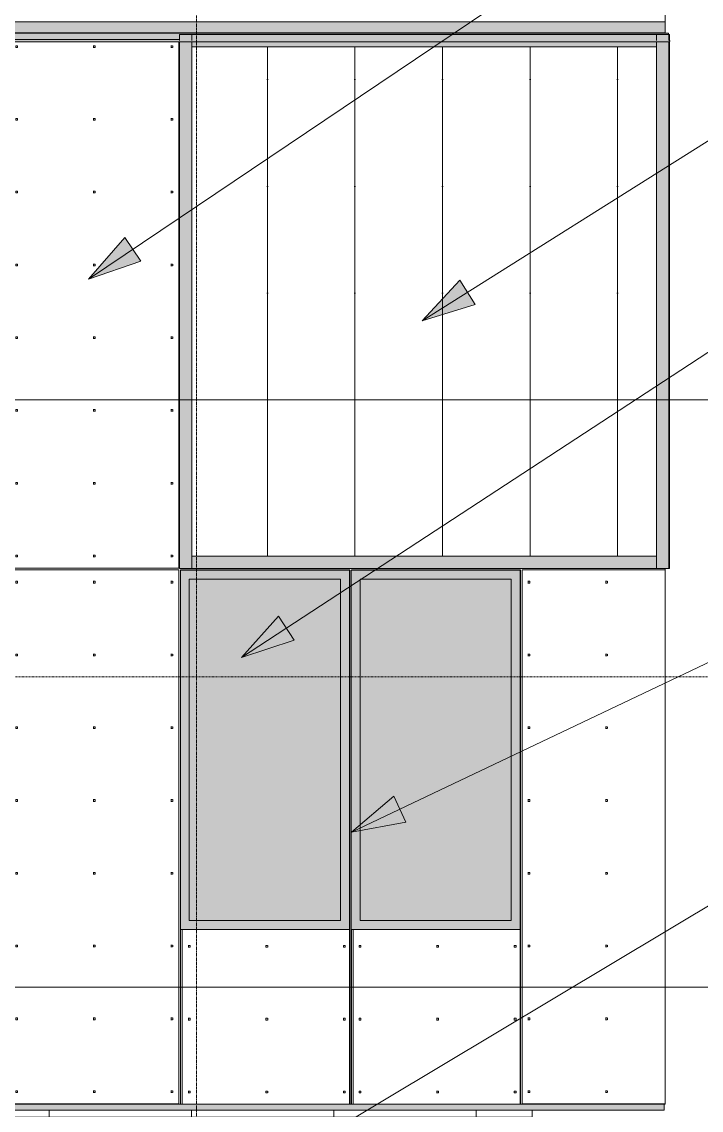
# Model space of a CAD drawing. Header units: inches. Extents: x -4179 to 1631, y -360 to 585.
# Drawn here: x -2212.6 to -2059.8, y 108.4 to 353 of the extents above; entities that cross this region are included whole.
import ezdxf

# ---------------------------------------------------------------- set-up
doc = ezdxf.new("R2010")
doc.units = ezdxf.units.IN
doc.header["$MEASUREMENT"] = 0
doc.linetypes.add('Aligning Line 1_8_', pattern=[0.25, 0.125, -0.125])
doc.linetypes.add('Grid Line 1_2_', pattern=[0.875, 0.5, -0.125, 0.125, -0.125])
for name, color, linetype, lineweight in [('0-1', 7, 'Continuous', 5), ('A-CLNG', 13, 'Continuous', 13), ('A-CLNG-1', 13, 'Continuous', 5), ('A-FLOR-LEVL-1', 51, 'Grid Line 1_2_', 9), ('A-GLAZ', 151, 'Continuous', 13), ('A-GLAZ-1', 251, 'Continuous', 9), ('A-GLAZ-CWMG', 51, 'Continuous', 9), ('A-WALL', 113, 'Continuous', 13), ('A-WALL-PATT-1', 251, 'Continuous', 9), ('G-ANNO-SYMB', 111, 'Aligning Line 1_8_', 9), ('G-ANNO-TEXT', 231, 'Continuous', 9), ('S-GRID-1', 1, 'Grid Line 1_2_', 9)]:
    doc.layers.add(name, color=color, linetype=linetype, lineweight=lineweight)

# ---------------------------------------------------------------- blocks, each defined once
blk = doc.blocks.new('CTR - 2nd Phase_rvt-1-BUILDING ELEVATION - WEST')
at = {"layer": 'A-FLOR-LEVL-1'}
for p, q in [((-4168.71, 268), (-1814.21, 268)), ((-4168.71, 136), (-1814.21, 136))]:
    blk.add_line(p, q, dxfattribs=at)
blk = doc.blocks.new('CTR - 1st Phase - Common Walls_rvt-1-BUILDING ELEVATION - WEST')
at = {"layer": 'A-FLOR-LEVL-1'}
for p, q in [((-4168.71, 268), (-1814.21, 268)), ((-4168.71, 136), (-1814.21, 136))]:
    blk.add_line(p, q, dxfattribs=at)
blk = doc.blocks.new('CTR - 1st Phase -Stairs _ Elevators_rvt-1-BUILDING ELEVATION - WEST')
at = {"layer": 'A-FLOR-LEVL-1'}
for p, q in [((-4168.71, 268), (-1814.21, 268)), ((-4168.71, 136), (-1814.21, 136))]:
    blk.add_line(p, q, dxfattribs=at)
blk = doc.blocks.new('Basic Wall _ EXT - FIBER CEMENT - LARGE - ___-2162460-BUILDING ELEVATION - WEST')
at = {"layer": 'A-WALL'}
for p, q in [((-2067.89, 350.53), (-2067.89, 353)), ((-2067.14, 350.46), (-2067.89, 350.53)), ((-2067.14, 350.12), (-2067.14, 350.46)), ((-2066.86, 348.68), (-2067.11, 348.98)), ((-2066.9, 348.53), (-2066.87, 348.55))]:
    blk.add_line(p, q, dxfattribs=at)
at = {"layer": 'A-WALL', "flags": 128}
for points in [[(-2066.97, 348.51), (-2066.94, 348.51), (-2066.92, 348.52), (-2066.9, 348.53)], [(-2066.87, 348.55), (-2066.86, 348.57), (-2066.84, 348.59), (-2066.84, 348.61), (-2066.84, 348.64), (-2066.85, 348.66), (-2066.86, 348.68)]]:
    blk.add_lwpolyline(points, dxfattribs=at)
blk = doc.blocks.new('Basic Wall _ EXT - FIBER CEMENT - LARGE - ___-2162463-BUILDING ELEVATION - WEST')
at = {"layer": 'A-WALL'}
for points in [[(-2067.92, 350.53), (-2067.89, 350.53), (-2067.92, 353), (-2369.31, 353), (-2369.31, 350.53), (-2071.29, 350.53)], [(-2177.06, 350.46), (-2067.17, 350.47), (-2067.92, 350.53), (-2369.31, 350.5), (-2369.28, 350.46), (-2177.12, 350.46)], [(-2369.31, 349.02), (-2177.12, 349.02), (-2177.12, 350.12), (-2067.14, 350.12), (-2067.17, 350.46), (-2369.31, 350.46), (-2369.31, 349.34)], [(-2067.07, 348.68), (-2066.86, 348.68), (-2067.11, 348.98), (-2067.14, 348.76), (-2177.12, 348.76), (-2177.12, 349.02), (-2369.31, 349.02), (-2369.31, 348.68), (-2067.11, 348.68)], [(-2369.3, 348.55), (-2066.84, 348.59), (-2066.86, 348.68), (-2369.31, 348.64), (-2369.31, 348.55)]]:
    blk.add_hatch(color=256, dxfattribs=at).paths.add_polyline_path(points, flags=0)
for p, q in [((-2067.89, 353), (-2369.31, 353)), ((-2067.89, 353), (-2067.89, 350.53)), ((-2067.89, 350.53), (-2369.31, 350.53)), ((-2067.14, 350.46), (-2369.31, 350.46)), ((-2067.89, 350.53), (-2067.14, 350.46)), ((-2067.14, 350.46), (-2067.14, 350.12)), ((-2177.12, 349.02), (-2369.31, 349.02)), ((-2369.31, 348.51), (-2066.96, 348.51)), ((-2067.11, 348.98), (-2066.86, 348.68)), ((-2066.87, 348.55), (-2066.9, 348.53))]:
    blk.add_line(p, q, dxfattribs=at)
at = {"layer": 'A-WALL', "flags": 128}
for points in [[(-2066.9, 348.53), (-2066.92, 348.52), (-2066.94, 348.51), (-2066.97, 348.51)], [(-2066.86, 348.68), (-2066.85, 348.66), (-2066.84, 348.64), (-2066.84, 348.61), (-2066.84, 348.59), (-2066.86, 348.57), (-2066.87, 348.55)]]:
    blk.add_lwpolyline(points, dxfattribs=at)
blk = doc.blocks.new('Rectangular Mullion - Profile_Polycarbonate_Upper and left-1940140-BUILDING ELEVATION - WEST')
at = {"layer": 'A-GLAZ-CWMG'}
h = blk.add_hatch(color=256, dxfattribs=at)
h.paths.add_polyline_path([(-2075.51, 347.37), (-2069.86, 347.37), (-2069.86, 348.51), (-2174.37, 348.51), (-2174.37, 347.37), (-2079.73, 347.37)], flags=0)
h.paths.add_polyline_path([(-2075.51, 348.76), (-2069.86, 348.76), (-2069.86, 350.12), (-2174.37, 350.12), (-2174.37, 348.76), (-2079.73, 348.76)], flags=0)
for p, q in [((-2174.37, 348.76), (-2174.37, 350.12)), ((-2069.86, 350.12), (-2174.37, 350.12)), ((-2069.86, 350.12), (-2069.86, 348.76)), ((-2174.37, 347.37), (-2174.37, 348.53)), ((-2174.37, 347.37), (-2069.86, 347.37)), ((-2069.86, 348.52), (-2069.86, 347.37))]:
    blk.add_line(p, q, dxfattribs=at)
blk = doc.blocks.new('Rectangular Mullion - Profile_Polycarbonate_Lower-1940141-BUILDING ELEVATION - WEST')
at = {"layer": 'A-GLAZ-CWMG'}
blk.add_hatch(color=256, dxfattribs=at).paths.add_polyline_path([(-2076.8, 230.12), (-2069.86, 230.12), (-2069.86, 232.87), (-2174.37, 232.87), (-2174.37, 230.12), (-2079.73, 230.12)], flags=0)
for p, q in [((-2174.37, 230.12), (-2174.37, 232.87)), ((-2069.86, 232.87), (-2174.37, 232.87)), ((-2069.86, 232.87), (-2069.86, 230.12)), ((-2174.37, 230.12), (-2069.86, 230.12))]:
    blk.add_line(p, q, dxfattribs=at)
blk = doc.blocks.new('Rectangular Mullion - Profile_Polycarbonate_Upper and left-1739822-BUILDING ELEVATION - WEST')
at = {"layer": 'A-GLAZ-CWMG'}
h = blk.add_hatch(color=256, dxfattribs=at)
h.paths.add_polyline_path([(-2067.17, 230.12), (-2067.11, 230.12), (-2067.14, 348.51), (-2069.86, 348.51), (-2069.86, 230.12), (-2067.92, 230.12)], flags=0)
h.paths.add_polyline_path([(-2067.11, 348.76), (-2067.14, 350.12), (-2069.86, 350.12), (-2069.86, 348.76), (-2067.14, 348.76)], flags=0)
for p, q in [((-2069.86, 350.12), (-2067.11, 350.12)), ((-2069.86, 350.12), (-2069.86, 348.76)), ((-2067.11, 348.76), (-2067.11, 350.12)), ((-2069.86, 348.52), (-2069.86, 230.12)), ((-2067.11, 230.12), (-2067.11, 348.52)), ((-2067.11, 230.12), (-2069.86, 230.12))]:
    blk.add_line(p, q, dxfattribs=at)
blk = doc.blocks.new('Rectangular Mullion - Profile_Polycarbonate_right-1739823-BUILDING ELEVATION - WEST')
at = {"layer": 'A-GLAZ-CWMG'}
h = blk.add_hatch(color=256, dxfattribs=at)
h.paths.add_polyline_path([(-2177.12, 230.12), (-2174.37, 230.12), (-2174.37, 348.51), (-2177.12, 348.51), (-2177.12, 251.91)], flags=0)
h.paths.add_polyline_path([(-2177.12, 348.76), (-2174.37, 348.76), (-2174.37, 350.12), (-2177.12, 350.12), (-2177.12, 349.02)], flags=0)
for p, q in [((-2177.12, 350.12), (-2174.37, 350.12)), ((-2177.12, 350.12), (-2177.12, 348.76)), ((-2174.37, 348.76), (-2174.37, 350.12)), ((-2177.12, 348.53), (-2177.12, 230.12)), ((-2174.37, 230.12), (-2174.37, 348.53)), ((-2174.37, 230.12), (-2177.12, 230.12))]:
    blk.add_line(p, q, dxfattribs=at)
blk = doc.blocks.new('_THE_ WINDOW _ DOOR - Window - 2nd Floor-2113400-BUILDING ELEVATION - WEST')
at = {"layer": 'A-GLAZ'}
h = blk.add_hatch(color=256, dxfattribs=at)
h.paths.add_polyline_path([(-2443.36, 149), (-2407.34, 149), (-2407.34, 229.75), (-2445.36, 229.75), (-2445.36, 149)], flags=0)
h.paths.add_polyline_path([(-2443.36, 151), (-2443.36, 227.75), (-2409.34, 227.75), (-2409.34, 151)], flags=0)
blk.add_hatch(color=256, dxfattribs=at).paths.add_polyline_path([(-2443.36, 151), (-2409.34, 151), (-2409.34, 227.75), (-2443.36, 227.75), (-2443.36, 160.21)], flags=0)
at = {"layer": 'A-GLAZ-1'}
h = blk.add_hatch(dxfattribs=at)
h.set_pattern_fill('FP_25', color=256, style=0, pattern_type=2)
h.set_pattern_definition([(180, (-2447.1, 167.18), (38.4, 120.38), [0.392, -38.007]), (180, (-2447.1, 167.57), (38.4, 120.38), [0.392, -38.007]), (180, (-2447.1, 183.54), (38.4, 120.38), [0.392, -38.007]), (180, (-2447.1, 183.93), (38.4, 120.38), [0.392, -38.007]), (180, (-2447.1, 199.89), (38.4, 120.38), [0.392, -38.007]), (180, (-2447.1, 200.29), (38.4, 120.38), [0.392, -38.007]), (180, (-2447.1, 216.25), (38.4, 120.38), [0.392, -38.007]), (180, (-2447.1, 216.64), (38.4, 120.38), [0.392, -38.007]), (180, (-2447.1, 232.61), (38.4, 120.38), [0.392, -38.007]), (180, (-2447.1, 233), (38.4, 120.38), [0.392, -38.007]), (180, (-2447.1, 248.96), (38.4, 120.38), [0.392, -38.007]), (180, (-2447.1, 249.36), (38.4, 120.375), [0.392, -38.007]), (180, (-2447.1, 265.32), (38.4, 120.375), [0.392, -38.007]), (180, (-2447.1, 265.71), (38.4, 120.375), [0.392, -38.007]), (180, (-2447.1, 281.68), (38.4, 120.375), [0.392, -38.007]), (180, (-2447.1, 282.07), (38.4, 120.375), [0.392, -38.007]), (180, (-2464.55, 167.18), (38.4, 120.38), [0.392, -38.007]), (180, (-2464.55, 167.57), (38.4, 120.38), [0.392, -38.007]), (180, (-2464.55, 183.54), (38.4, 120.38), [0.392, -38.007]), (180, (-2464.55, 183.93), (38.4, 120.38), [0.392, -38.007]), (180, (-2464.55, 199.89), (38.4, 120.38), [0.392, -38.007]), (180, (-2464.55, 200.29), (38.4, 120.38), [0.392, -38.007]), (180, (-2464.55, 216.25), (38.4, 120.38), [0.392, -38.007]), (180, (-2464.55, 216.64), (38.4, 120.38), [0.392, -38.007]), (180, (-2464.55, 232.61), (38.4, 120.38), [0.392, -38.007]), (180, (-2464.55, 233), (38.4, 120.38), [0.392, -38.007]), (180, (-2464.55, 248.96), (38.4, 120.375), [0.392, -38.007]), (180, (-2464.55, 249.36), (38.4, 120.375), [0.392, -38.007]), (180, (-2464.55, 265.32), (38.4, 120.375), [0.392, -38.007]), (180, (-2464.55, 265.71), (38.4, 120.375), [0.392, -38.007]), (180, (-2464.55, 281.68), (38.4, 120.375), [0.392, -38.007]), (180, (-2464.55, 282.07), (38.4, 120.375), [0.392, -38.007]), (180, (-2482, 167.18), (38.4, 120.38), [0.392, -38.007]), (180, (-2482, 167.57), (38.4, 120.38), [0.392, -38.007]), (180, (-2482, 183.54), (38.4, 120.38), [0.392, -38.007]), (180, (-2482, 183.93), (38.4, 120.38), [0.392, -38.007]), (180, (-2482, 199.89), (38.4, 120.38), [0.392, -38.007]), (180, (-2482, 200.29), (38.4, 120.38), [0.392, -38.007]), (180, (-2482, 216.25), (38.4, 120.38), [0.392, -38.007]), (180, (-2482, 216.64), (38.4, 120.38), [0.392, -38.007]), (180, (-2482, 232.61), (38.4, 120.38), [0.392, -38.007]), (180, (-2482, 233), (38.4, 120.38), [0.392, -38.007]), (180, (-2482, 248.96), (38.4, 120.375), [0.392, -38.007]), (180, (-2482, 249.36), (38.4, 120.375), [0.392, -38.007]), (180, (-2482, 265.32), (38.4, 120.375), [0.392, -38.007]), (180, (-2482, 265.71), (38.4, 120.375), [0.392, -38.007]), (180, (-2482, 281.68), (38.4, 120.375), [0.392, -38.007]), (180, (-2482, 282.07), (38.4, 120.375), [0.392, -38.007]), (90, (-2445.36, 164.625), (38.4, -2e-15), [120, -0.375]), (90, (-2445.736, 164.625), (38.4, -2e-15), [120, -0.375]), (90, (-2447.102, 167.18), (38.4, -2e-15), [0.392, -119.982]), (90, (-2447.102, 183.536), (38.4, -2e-15), [0.392, -119.982]), (90, (-2447.102, 199.893), (38.4, -2e-15), [0.392, -119.982]), (90, (-2447.102, 216.25), (38.4, -2e-15), [0.392, -119.982]), (90, (-2447.102, 232.607), (38.4, -2e-15), [0.392, -119.982]), (90, (-2447.102, 248.964), (38.4, -2e-15), [0.392, -119.982]), (90, (-2447.102, 265.322), (38.4, -2e-15), [0.392, -119.982]), (90, (-2447.102, 281.68), (38.4, -2e-15), [0.392, -119.982]), (90, (-2447.495, 167.18), (38.4, -2e-15), [0.392, -119.982]), (90, (-2447.495, 183.536), (38.4, -2e-15), [0.392, -119.982]), (90, (-2447.495, 199.893), (38.4, -2e-15), [0.392, -119.982]), (90, (-2447.495, 216.25), (38.4, -2e-15), [0.392, -119.982]), (90, (-2447.495, 232.607), (38.4, -2e-15), [0.392, -119.982]), (90, (-2447.495, 248.964), (38.4, -2e-15), [0.392, -119.982]), (90, (-2447.495, 265.322), (38.4, -2e-15), [0.392, -119.982]), (90, (-2447.495, 281.68), (38.4, -2e-15), [0.392, -119.982]), (90, (-2464.552, 167.18), (38.4, -2e-15), [0.392, -119.982]), (90, (-2464.552, 183.536), (38.4, -2e-15), [0.392, -119.982]), (90, (-2464.552, 199.893), (38.4, -2e-15), [0.392, -119.982]), (90, (-2464.552, 216.25), (38.4, -2e-15), [0.392, -119.982]), (90, (-2464.552, 232.607), (38.4, -2e-15), [0.392, -119.982]), (90, (-2464.552, 248.964), (38.4, -2e-15), [0.392, -119.982]), (90, (-2464.552, 265.322), (38.4, -2e-15), [0.392, -119.982]), (90, (-2464.552, 281.68), (38.4, -2e-15), [0.392, -119.982]), (90, (-2464.945, 167.18), (38.4, -2e-15), [0.392, -119.982]), (90, (-2464.945, 183.536), (38.4, -2e-15), [0.392, -119.982]), (90, (-2464.945, 199.893), (38.4, -2e-15), [0.392, -119.982]), (90, (-2464.945, 216.25), (38.4, -2e-15), [0.392, -119.982]), (90, (-2464.945, 232.607), (38.4, -2e-15), [0.392, -119.982]), (90, (-2464.945, 248.964), (38.4, -2e-15), [0.392, -119.982]), (90, (-2464.945, 265.322), (38.4, -2e-15), [0.392, -119.982]), (90, (-2464.945, 281.68), (38.4, -2e-15), [0.392, -119.982]), (90, (-2482.002, 167.18), (38.4, -2e-15), [0.392, -119.982]), (90, (-2482.002, 183.536), (38.4, -2e-15), [0.392, -119.982]), (90, (-2482.002, 199.893), (38.4, -2e-15), [0.392, -119.982]), (90, (-2482.002, 216.25), (38.4, -2e-15), [0.392, -119.982]), (90, (-2482.002, 232.607), (38.4, -2e-15), [0.392, -119.982]), (90, (-2482.002, 248.964), (38.4, -2e-15), [0.392, -119.982]), (90, (-2482.002, 265.322), (38.4, -2e-15), [0.392, -119.982]), (90, (-2482.002, 281.68), (38.4, -2e-15), [0.392, -119.982]), (90, (-2482.395, 167.18), (38.4, -2e-15), [0.392, -119.982]), (90, (-2482.395, 183.536), (38.4, -2e-15), [0.392, -119.982]), (90, (-2482.395, 199.893), (38.4, -2e-15), [0.392, -119.982]), (90, (-2482.395, 216.25), (38.4, -2e-15), [0.392, -119.982]), (90, (-2482.395, 232.607), (38.4, -2e-15), [0.392, -119.982]), (90, (-2482.395, 248.964), (38.4, -2e-15), [0.392, -119.982]), (90, (-2482.395, 265.322), (38.4, -2e-15), [0.392, -119.982]), (90, (-2482.395, 281.68), (38.4, -2e-15), [0.392, -119.982]), (0, (-2483.76, 164.25), (38.4, 120.38), [38.025, -0.375]), (0, (-2483.76, 164.62), (38.4, 120.38), [38.025, -0.375])])
h.paths.add_polyline_path([(-2445.36, 109.75), (-2407.34, 109.75), (-2407.34, 149), (-2445.36, 149), (-2445.36, 112)], flags=0)
at = {"layer": 'A-GLAZ'}
for p, q in [((-2445.36, 229.75), (-2445.36, 149)), ((-2407.34, 229.75), (-2445.36, 229.75)), ((-2443.36, 227.75), (-2409.34, 227.75)), ((-2443.36, 151), (-2443.36, 227.75)), ((-2409.34, 227.75), (-2409.34, 151)), ((-2407.34, 149), (-2407.34, 229.75)), ((-2409.34, 151), (-2443.36, 151)), ((-2445.36, 149), (-2407.34, 149)), ((-2445.36, 149), (-2445.36, 109.75)), ((-2407.34, 109.75), (-2407.34, 149)), ((-2445.36, 109.75), (-2407.34, 109.75))]:
    blk.add_line(p, q, dxfattribs=at)
blk = doc.blocks.new('Rectangular Mullion - Profile_Polycarbonate_Upper and left-1741240-BUILDING ELEVATION - WEST')
at = {"layer": 'A-GLAZ-CWMG'}
h = blk.add_hatch(color=256, dxfattribs=at)
h.paths.add_polyline_path([(-2067.07, 230.12), (-2066.92, 230.12), (-2066.97, 348.51), (-2067.11, 348.51), (-2067.11, 230.12)], flags=0)
h.paths.add_polyline_path([(-2066.92, 348.76), (-2066.92, 350.12), (-2067.11, 350.12), (-2067.07, 348.93), (-2067, 348.85)], flags=0)
for p, q in [((-2067.07, 350.12), (-2066.92, 350.12)), ((-2066.92, 348.76), (-2066.92, 350.12)), ((-2066.92, 230.12), (-2066.92, 348.52)), ((-2066.92, 230.12), (-2067.07, 230.12))]:
    blk.add_line(p, q, dxfattribs=at)

msp = doc.modelspace()

# ---------------------------------------------------------------- hatches: boundary and pattern name
at = {"layer": 'A-CLNG-1'}
msp.add_hatch(color=256, dxfattribs=at).paths.add_polyline_path([(-2079.7327, 108.375), (-2068.1737, 108.375), (-2068.1737, 109.75), (-2369.4362, 109.75), (-2369.4362, 109.875), (-2379.1862, 109.875), (-2379.1862, 109.75), (-2521.9737, 109.75), (-2521.9737, 108.375), (-2097.8237, 108.375)], flags=0)
at = {"layer": 'A-WALL-PATT-1'}
h = msp.add_hatch(dxfattribs=at)
h.set_pattern_fill('FP_13', color=256, style=0, pattern_type=2)
h.set_pattern_definition([(0, (-3865.17, 112.3), (-38.4, 120.375), [0.392, -38.007]), (0, (-3865.17, 112.7), (-38.4, 120.375), [0.392, -38.007]), (0, (-3865.17, 128.66), (-38.4, 120.375), [0.392, -38.007]), (0, (-3865.17, 129.05), (-38.4, 120.375), [0.392, -38.007]), (0, (-3865.17, 145.02), (-38.4, 120.375), [0.392, -38.007]), (0, (-3865.17, 145.41), (-38.4, 120.375), [0.392, -38.007]), (0, (-3865.17, 161.38), (-38.4, 120.375), [0.392, -38.007]), (0, (-3865.17, 161.77), (-38.4, 120.375), [0.392, -38.007]), (0, (-3865.17, 177.73), (-38.4, 120.375), [0.392, -38.007]), (0, (-3865.17, 178.12), (-38.4, 120.375), [0.392, -38.007]), (0, (-3865.17, 194.09), (-38.4, 120.375), [0.392, -38.007]), (0, (-3865.17, 194.48), (-38.4, 120.375), [0.392, -38.007]), (0, (-3865.17, 210.45), (-38.4, 120.375), [0.392, -38.007]), (0, (-3865.17, 210.84), (-38.4, 120.375), [0.392, -38.007]), (0, (-3865.17, 226.8), (-38.4, 120.375), [0.392, -38.007]), (0, (-3865.17, 227.2), (-38.4, 120.375), [0.392, -38.007]), (0, (-3847.72, 112.3), (-38.4, 120.375), [0.392, -38.007]), (0, (-3847.72, 112.7), (-38.4, 120.375), [0.392, -38.007]), (0, (-3847.72, 128.66), (-38.4, 120.375), [0.392, -38.007]), (0, (-3847.72, 129.05), (-38.4, 120.375), [0.392, -38.007]), (0, (-3847.72, 145.02), (-38.4, 120.375), [0.392, -38.007]), (0, (-3847.72, 145.41), (-38.4, 120.375), [0.392, -38.007]), (0, (-3847.72, 161.38), (-38.4, 120.375), [0.392, -38.007]), (0, (-3847.72, 161.77), (-38.4, 120.375), [0.392, -38.007]), (0, (-3847.72, 177.73), (-38.4, 120.375), [0.392, -38.007]), (0, (-3847.72, 178.12), (-38.4, 120.375), [0.392, -38.007]), (0, (-3847.72, 194.09), (-38.4, 120.375), [0.392, -38.007]), (0, (-3847.72, 194.48), (-38.4, 120.375), [0.392, -38.007]), (0, (-3847.72, 210.45), (-38.4, 120.375), [0.392, -38.007]), (0, (-3847.72, 210.84), (-38.4, 120.375), [0.392, -38.007]), (0, (-3847.72, 226.8), (-38.4, 120.375), [0.392, -38.007]), (0, (-3847.72, 227.2), (-38.4, 120.375), [0.392, -38.007]), (0, (-3830.27, 112.3), (-38.4, 120.375), [0.392, -38.007]), (0, (-3830.27, 112.7), (-38.4, 120.375), [0.392, -38.007]), (0, (-3830.27, 128.66), (-38.4, 120.375), [0.392, -38.007]), (0, (-3830.27, 129.05), (-38.4, 120.375), [0.392, -38.007]), (0, (-3830.27, 145.02), (-38.4, 120.375), [0.392, -38.007]), (0, (-3830.27, 145.41), (-38.4, 120.375), [0.392, -38.007]), (0, (-3830.27, 161.38), (-38.4, 120.375), [0.392, -38.007]), (0, (-3830.27, 161.77), (-38.4, 120.375), [0.392, -38.007]), (0, (-3830.27, 177.73), (-38.4, 120.375), [0.392, -38.007]), (0, (-3830.27, 178.12), (-38.4, 120.375), [0.392, -38.007]), (0, (-3830.27, 194.09), (-38.4, 120.375), [0.392, -38.007]), (0, (-3830.27, 194.48), (-38.4, 120.375), [0.392, -38.007]), (0, (-3830.27, 210.45), (-38.4, 120.375), [0.392, -38.007]), (0, (-3830.27, 210.84), (-38.4, 120.375), [0.392, -38.007]), (0, (-3830.27, 226.8), (-38.4, 120.375), [0.392, -38.007]), (0, (-3830.27, 227.2), (-38.4, 120.375), [0.392, -38.007]), (90, (-3866.91, 109.75), (-38.4, 2e-15), [120, -0.375]), (90, (-3866.536, 109.75), (-38.4, 2e-15), [120, -0.375]), (90, (-3865.17, 112.304), (-38.4, 2e-15), [0.392, -119.982]), (90, (-3865.17, 128.66), (-38.4, 2e-15), [0.392, -119.982]), (90, (-3865.17, 145.018), (-38.4, 2e-15), [0.392, -119.982]), (90, (-3865.17, 161.375), (-38.4, 2e-15), [0.392, -119.982]), (90, (-3865.17, 177.732), (-38.4, 2e-15), [0.392, -119.982]), (90, (-3865.17, 194.09), (-38.4, 2e-15), [0.392, -119.982]), (90, (-3865.17, 210.447), (-38.4, 2e-15), [0.392, -119.982]), (90, (-3865.17, 226.804), (-38.4, 2e-15), [0.392, -119.982]), (90, (-3864.777, 112.304), (-38.4, 2e-15), [0.392, -119.982]), (90, (-3864.777, 128.66), (-38.4, 2e-15), [0.392, -119.982]), (90, (-3864.777, 145.018), (-38.4, 2e-15), [0.392, -119.982]), (90, (-3864.777, 161.375), (-38.4, 2e-15), [0.392, -119.982]), (90, (-3864.777, 177.732), (-38.4, 2e-15), [0.392, -119.982]), (90, (-3864.777, 194.09), (-38.4, 2e-15), [0.392, -119.982]), (90, (-3864.777, 210.447), (-38.4, 2e-15), [0.392, -119.982]), (90, (-3864.777, 226.804), (-38.4, 2e-15), [0.392, -119.982]), (90, (-3847.72, 112.304), (-38.4, 2e-15), [0.392, -119.982]), (90, (-3847.72, 128.66), (-38.4, 2e-15), [0.392, -119.982]), (90, (-3847.72, 145.018), (-38.4, 2e-15), [0.392, -119.982]), (90, (-3847.72, 161.375), (-38.4, 2e-15), [0.392, -119.982]), (90, (-3847.72, 177.732), (-38.4, 2e-15), [0.392, -119.982]), (90, (-3847.72, 194.09), (-38.4, 2e-15), [0.392, -119.982]), (90, (-3847.72, 210.447), (-38.4, 2e-15), [0.392, -119.982]), (90, (-3847.72, 226.804), (-38.4, 2e-15), [0.392, -119.982]), (90, (-3847.327, 112.304), (-38.4, 2e-15), [0.392, -119.982]), (90, (-3847.327, 128.66), (-38.4, 2e-15), [0.392, -119.982]), (90, (-3847.327, 145.018), (-38.4, 2e-15), [0.392, -119.982]), (90, (-3847.327, 161.375), (-38.4, 2e-15), [0.392, -119.982]), (90, (-3847.327, 177.732), (-38.4, 2e-15), [0.392, -119.982]), (90, (-3847.327, 194.09), (-38.4, 2e-15), [0.392, -119.982]), (90, (-3847.327, 210.447), (-38.4, 2e-15), [0.392, -119.982]), (90, (-3847.327, 226.804), (-38.4, 2e-15), [0.392, -119.982]), (90, (-3830.27, 112.304), (-38.4, 2e-15), [0.392, -119.982]), (90, (-3830.27, 128.66), (-38.4, 2e-15), [0.392, -119.982]), (90, (-3830.27, 145.018), (-38.4, 2e-15), [0.392, -119.982]), (90, (-3830.27, 161.375), (-38.4, 2e-15), [0.392, -119.982]), (90, (-3830.27, 177.732), (-38.4, 2e-15), [0.392, -119.982]), (90, (-3830.27, 194.09), (-38.4, 2e-15), [0.392, -119.982]), (90, (-3830.27, 210.447), (-38.4, 2e-15), [0.392, -119.982]), (90, (-3830.27, 226.804), (-38.4, 2e-15), [0.392, -119.982]), (90, (-3829.877, 112.304), (-38.4, 2e-15), [0.392, -119.982]), (90, (-3829.877, 128.66), (-38.4, 2e-15), [0.392, -119.982]), (90, (-3829.877, 145.018), (-38.4, 2e-15), [0.392, -119.982]), (90, (-3829.877, 161.375), (-38.4, 2e-15), [0.392, -119.982]), (90, (-3829.877, 177.732), (-38.4, 2e-15), [0.392, -119.982]), (90, (-3829.877, 194.09), (-38.4, 2e-15), [0.392, -119.982]), (90, (-3829.877, 210.447), (-38.4, 2e-15), [0.392, -119.982]), (90, (-3829.877, 226.804), (-38.4, 2e-15), [0.392, -119.982]), (180, (-3828.51, 109.38), (-38.4, 120.375), [38.025, -0.375]), (180, (-3828.51, 109.75), (-38.4, 120.375), [38.025, -0.375])])
h.paths.add_polyline_path([(-2068.1737, 109.75), (-2067.9237, 109.75), (-2067.9237, 230.125), (-2177.1237, 230.125), (-2177.1237, 348.5081), (-2254.1112, 348.5081), (-2254.113, 230.125), (-2292.1362, 230.125), (-2292.1362, 348.5081), (-2330.9112, 348.5081), (-2330.9112, 230.125), (-2368.9362, 230.125), (-2368.9362, 348.5081), (-2369.3112, 348.5081), (-2369.3112, 109.75), (-2368.5612, 109.75), (-2368.5612, 229.75), (-2330.5362, 229.75), (-2330.5237, 178), (-2292.1362, 178), (-2292.1362, 229.75), (-2254.1112, 229.75), (-2254.1112, 178), (-2253.7362, 178), (-2253.7362, 229.75), (-2215.7112, 229.75), (-2215.6987, 109.75), (-2176.9362, 109.75), (-2176.9362, 229.75), (-2138.9112, 229.75), (-2138.9112, 109.75), (-2138.5362, 109.75), (-2138.5362, 229.75), (-2100.5112, 229.75), (-2100.5112, 109.75), (-2079.7327, 109.75)], flags=0)
h = msp.add_hatch(dxfattribs=at)
h.set_pattern_fill('FP_28', color=256, style=0, pattern_type=2)
h.set_pattern_definition([(90, (-2157.376, 268), (-19.685, 1e-15), [24, 0, 0, 0])])
h.paths.add_polyline_path([(-2113.5, 232.875), (-2069.8612, 232.875), (-2069.8612, 347.375), (-2174.3737, 347.375), (-2174.3737, 232.875)], flags=0)
h = msp.add_hatch(dxfattribs=at)
h.set_pattern_fill('FP_35', color=256, style=0, pattern_type=2)
h.set_pattern_definition([(0, (-2518.411, -29.2), (0, 4), []), (90, (-2518.411, -29.2), (-8, 8), [4, -28]), (90, (-2502.411, -25.2), (-8, 8), [4, -28])])
h.paths.add_polyline_path([(-2342.0676, 0), (-2255.9626, 0), (-2255.9626, 36), (-2157.7362, 36), (-2157.7362, 85.375), (-2119.7112, 85.375), (-2119.7112, 36), (-2097.8237, 36), (-2097.8237, 108.375), (-2518.4112, 108.375), (-2518.4112, 85.375), (-2465.4737, 85.375), (-2465.4737, 2), (-2445.7362, 2), (-2445.7362, 85.375), (-2407.7112, 85.375), (-2407.7112, 0.5), (-2442.5987, 0.5), (-2442.5987, 0), (-2349.7362, 0)], flags=0)
h.paths.add_polyline_path([(-2321.4792, 0.5), (-2349.7362, 0.5), (-2349.7362, 85.375), (-2311.7112, 85.375), (-2311.7112, 0.5), (-2318.7112, 0.5)], flags=0)
h.paths.add_polyline_path([(-2273.3112, 0.5), (-2311.3362, 0.5009), (-2311.3362, 85.375), (-2273.3112, 85.375), (-2273.3112, 1)], flags=0)
at = {"layer": 'G-ANNO-TEXT'}
for points in [[(-2197.5846, 295.1366), (-2185.8344, 299.1705), (-2189.4255, 304.5051)], [(-2122.5382, 285.8182), (-2110.6673, 289.4816), (-2114.0894, 294.9262)], [(-2163.1818, 210.1586), (-2151.378, 214.0327), (-2154.8964, 219.4156)], [(-2138.4217, 170.8674), (-2126.2034, 173.1153), (-2128.9643, 178.9233)]]:
    msp.add_hatch(color=256, dxfattribs=at).paths.add_polyline_path(points, flags=0)

# ---------------------------------------------------------------- linework, layer by layer
at = {"layer": 'A-CLNG'}
for p, q in [((-2068.1737, 108.375), (-2521.9737, 108.375)), ((-2068.1737, 109.75), (-2068.1737, 108.375))]:
    msp.add_line(p, q, dxfattribs=at)
at = {"layer": 'A-FLOR-LEVL-1'}
for p, q in [((-4167.9645, 268), (-1814.9564, 268)), ((-4167.9645, 136), (-1814.9564, 136))]:
    msp.add_line(p, q, dxfattribs=at)
at = {"layer": 'A-WALL'}
for p, q in [((-2067.9237, 353), (-2067.9237, 418.5388)), ((-2067.9237, 109.75), (-2067.9237, 230.125)), ((-2176.9362, 109.75), (-2176.9362, 149)), ((-2138.9112, 149), (-2138.9112, 109.75)), ((-2138.5362, 109.75), (-2138.5362, 149)), ((-2100.5112, 149), (-2100.5112, 109.75)), ((-2330.5237, 109.75), (-2176.9362, 109.75)), ((-2138.9112, 109.75), (-2138.5362, 109.75)), ((-2100.5112, 109.75), (-2067.9237, 109.75)), ((-2097.8237, 36), (-2097.8237, 108.375))]:
    msp.add_line(p, q, dxfattribs=at)
at = {"layer": 'G-ANNO-SYMB'}
msp.add_line((-1910.8965, 205.7608), (-4072.0005, 205.7608), dxfattribs=at)
at = {"layer": 'G-ANNO-TEXT'}
for p, q in [((-2197.5846, 295.1366), (-1989.6873, 435.0872)), ((-2122.5382, 285.8182), (-1985.2498, 372.1076)), ((-2163.1818, 210.1586), (-1985.2498, 326.4618)), ((-2189.4255, 304.5051), (-2197.5846, 295.1366)), ((-2185.8344, 299.1705), (-2189.4255, 304.5051)), ((-2197.5846, 295.1366), (-2185.8344, 299.1705)), ((-2114.0894, 294.9262), (-2122.5382, 285.8182)), ((-2110.6673, 289.4816), (-2114.0894, 294.9262)), ((-2122.5382, 285.8182), (-2110.6673, 289.4816)), ((-2138.4217, 170.8674), (-1985.2498, 243.6795)), ((-2154.8964, 219.4156), (-2163.1818, 210.1586)), ((-2151.378, 214.0327), (-2154.8964, 219.4156)), ((-2163.1818, 210.1586), (-2151.378, 214.0327)), ((-2176.6658, 83.4775), (-1985.2498, 197.9048)), ((-2128.9643, 178.9233), (-2138.4217, 170.8674)), ((-2126.2034, 173.1153), (-2128.9643, 178.9233)), ((-2138.4217, 170.8674), (-2126.2034, 173.1153))]:
    msp.add_line(p, q, dxfattribs=at)
at = {"layer": 'S-GRID-1'}
msp.add_line((-2173.3237, -159.8356), (-2173.3237, 470.5), dxfattribs=at)

# ---------------------------------------------------------------- block references
at = {"layer": '0-1'}
for name in ['CTR - 2nd Phase_rvt-1-BUILDING ELEVATION - WEST', 'CTR - 1st Phase - Common Walls_rvt-1-BUILDING ELEVATION - WEST', 'CTR - 1st Phase -Stairs _ Elevators_rvt-1-BUILDING ELEVATION - WEST']:
    msp.add_blockref(name, (0, 0), dxfattribs=at)
at = {"layer": 'A-GLAZ'}
for p in [(268.425, 0), (306.825, 0)]:
    msp.add_blockref('_THE_ WINDOW _ DOOR - Window - 2nd Floor-2113400-BUILDING ELEVATION - WEST', p, dxfattribs=at)
at = {"layer": 'A-GLAZ-CWMG'}
for name in ['Rectangular Mullion - Profile_Polycarbonate_right-1739823-BUILDING ELEVATION - WEST', 'Rectangular Mullion - Profile_Polycarbonate_Upper and left-1940140-BUILDING ELEVATION - WEST', 'Rectangular Mullion - Profile_Polycarbonate_Upper and left-1739822-BUILDING ELEVATION - WEST', 'Rectangular Mullion - Profile_Polycarbonate_Upper and left-1741240-BUILDING ELEVATION - WEST', 'Rectangular Mullion - Profile_Polycarbonate_Lower-1940141-BUILDING ELEVATION - WEST']:
    msp.add_blockref(name, (0, 0), dxfattribs=at)
at = {"layer": 'A-WALL'}
for name in ['Basic Wall _ EXT - FIBER CEMENT - LARGE - ___-2162463-BUILDING ELEVATION - WEST', 'Basic Wall _ EXT - FIBER CEMENT - LARGE - ___-2162460-BUILDING ELEVATION - WEST']:
    msp.add_blockref(name, (0, 0), dxfattribs=at)

doc.saveas('drawing.dxf')
